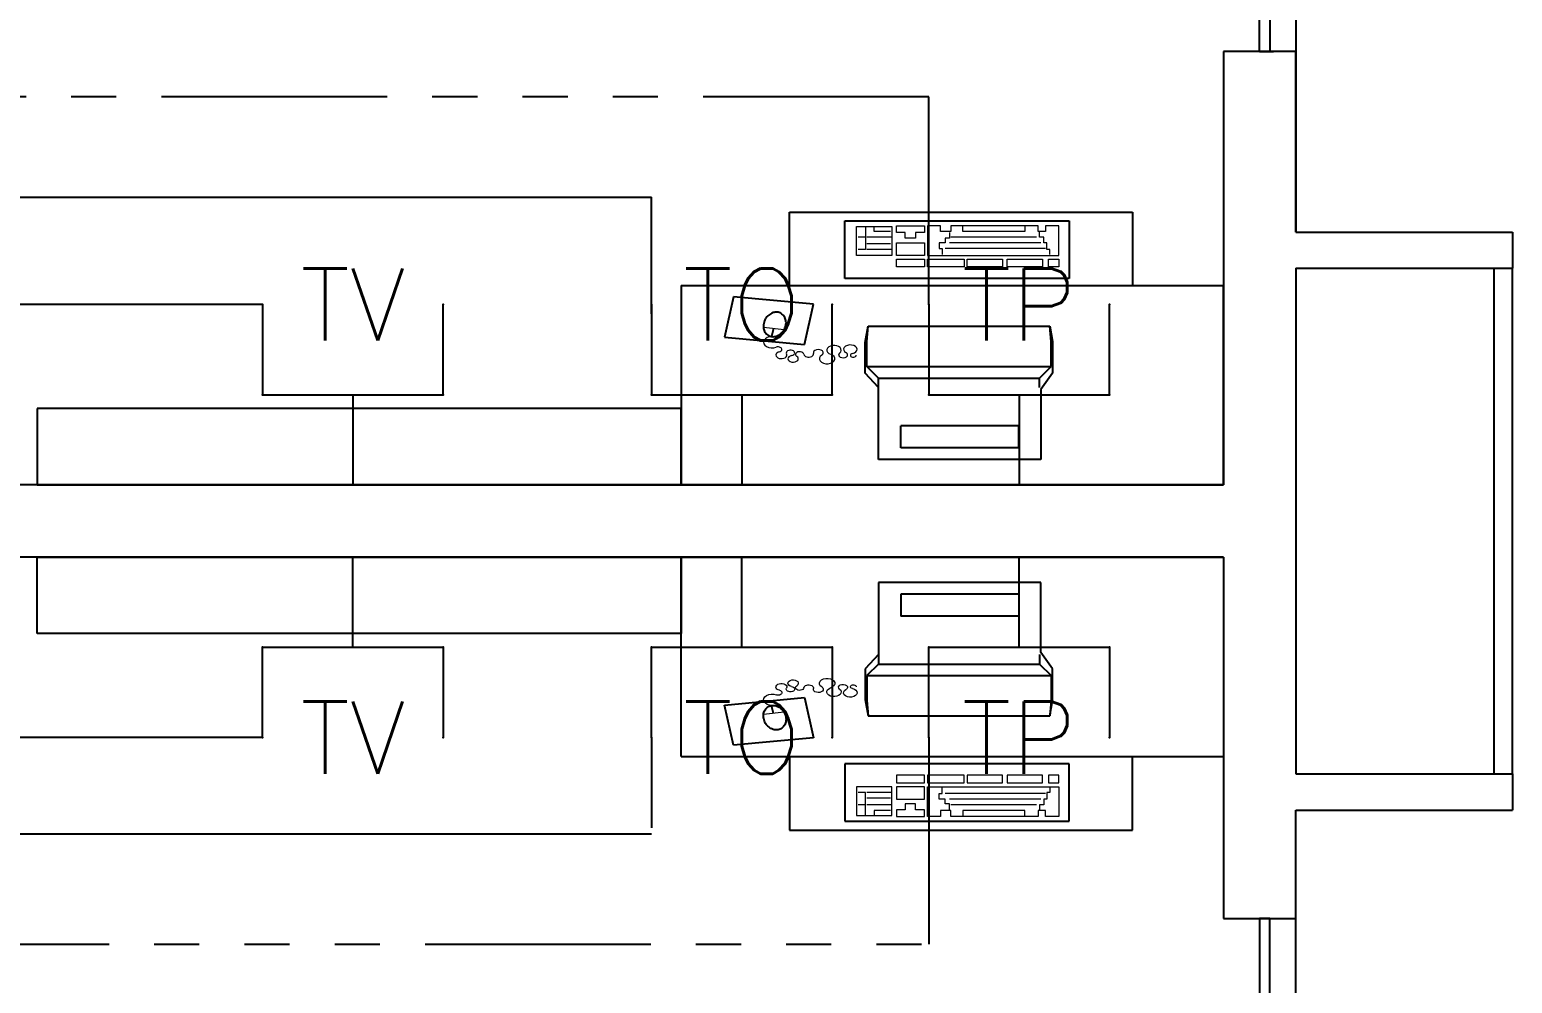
# Model space of a CAD drawing. Extents: x -41969 to 449372, y 65390 to 759577.
# Drawn here: x 344699 to 348805, y 733253 to 735892 of the extents above; entities that cross this region are included whole.
import ezdxf
from ezdxf.enums import TextEntityAlignment as Align

# ---------------------------------------------------------------- set-up
doc = ezdxf.new("R2010")
doc.units = 0
doc.header["$LTSCALE"] = 1000
doc.header["$MEASUREMENT"] = 0
doc.linetypes.add('DASH', pattern=[0.35, 0.25, -0.1])
doc.linetypes.add('PHANTOM3', pattern=[1.5, 0.625, -0.125, 0.125, -0.125, 0.125, -0.125, 0.125, -0.125])
for name, color, linetype in [('EQUIP-通讯', 241, 'Continuous'), ('IN-door', 2, 'Continuous'), ('WALL', 7, 'Continuous'), ('WINDOW', 2, 'Continuous'), ('WIRE-照明', 120, 'Continuous'), ('装修家具', 8, 'Continuous')]:
    doc.layers.add(name, color=color, linetype=linetype)
doc.styles.add('_TEL_DIM', font='SIMPLEX', dxfattribs={"width": 0.8, "height": 3.5, "bigfont": 'HZTXT'})
doc.styles.add('DIM_FONT', font='SIMPLEX', dxfattribs={"width": 0.7, "bigfont": 'GBCBIG'})
doc.styles.get("Standard").update_dxf_attribs({"font": 'gbenor.shx', "bigfont": 'gbcbig.shx'})
doc.linetypes.add('TV', pattern='A,2.8,-0.1,["TV",_TEL_DIM,S=0.07,R=0,X=0,Y=-0.1],-0.52', length=3.42)

# ---------------------------------------------------------------- blocks, each defined once
blk = doc.blocks.new('A$C65FF3140')
at = {"color": 8}
for p, q in [((9897.9, 14951.7), (9897.9, 15155.4)), ((9897.9, 15155.4), (10848.2, 15155.4)), ((10848.2, 15155.4), (10848.2, 14951.7)), ((10051.4, 15130.9), (10672.3, 15130.9)), ((10051.4, 14971.8), (10051.4, 15130.9)), ((10672.3, 15130.9), (10672.3, 14971.8)), ((9598, 14951.7), (11100, 14951.7)), ((9598, 14951.7), (9598, 14569.7)), ((10672.3, 14971.8), (10051.4, 14971.8)), ((11100, 14400), (11100, 14951.7)), ((9743.2, 14920.7, -88.9), (9718.8, 14809.4, -88.9)), ((9964.7, 14900.2, -88.9), (9743.2, 14920.7, -88.9)), ((9940.3, 14788.9, -88.9), (9964.7, 14900.2, -88.9)), ((9853.6, 14832.6, -88.9), (9848.7, 14810.6, -88.9)), ((10108.2, 14794.1), (10116.3, 14839.1)), ((10112.3, 14796.7), (10116.3, 14839.1)), ((10116.3, 14839.1), (10618.8, 14839.1)), ((10618.8, 14839.1), (10627, 14796.7)), ((10622.9, 14796.7), (10618.8, 14839.1)), ((9718.8, 14809.4, -88.9), (9940.3, 14788.9, -88.9)), ((10108.2, 14709.2), (10108.2, 14794.1)), ((10112.3, 14727.8), (10112.3, 14796.7)), ((10622.9, 14727.8), (10622.9, 14796.7)), ((10627, 14796.7), (10627, 14709.2)), ((10144.9, 14669.4), (10108.2, 14709.2)), ((10112.3, 14727.8), (10622.9, 14727.8)), ((10144.9, 14695.9), (10112.3, 14727.8)), ((10590.2, 14695.9), (10622.9, 14727.8)), ((10627, 14709.2), (10594.3, 14664.1)), ((10144.9, 14695.9), (10590.2, 14695.9)), ((10144.9, 14669.4), (10144.9, 14695.9)), ((10144.9, 14470.5), (10144.9, 14669.4)), ((10590.2, 14669.4), (10590.2, 14695.9)), ((10594.3, 14664.1), (10594.3, 14470.5)), ((9598, 14611.6), (7814.9, 14611.6)), ((7814.9, 14611.6), (7814.9, 14400)), ((9598, 14400), (9598, 14611.6)), ((9598, 14569.7), (9598, 14400)), ((10533, 14563.3), (10206.2, 14563.3)), ((10206.2, 14502.3), (10206.2, 14563.3)), ((10533, 14502.3), (10533, 14563.3)), ((10533, 14502.3), (10206.2, 14502.3)), ((10594.3, 14470.5), (10144.9, 14470.5)), ((7814.9, 14400), (9598, 14400)), ((9598, 14400), (11100, 14400)), ((7814.9, 13988.4), (7814.9, 14200)), ((7814.9, 14200), (9598, 14200)), ((9598, 14200), (11100, 14200)), ((9598, 14030.2), (9598, 14200)), ((9598, 14200), (9598, 13988.4)), ((11100, 14200), (11100, 13648.3)), ((10594.3, 14129.5), (10144.9, 14129.5)), ((10144.9, 14129.5), (10144.9, 13930.6)), ((10594.3, 13935.9), (10594.3, 14129.5)), ((10533, 14097.7), (10206.2, 14097.7)), ((10206.2, 14097.7), (10206.2, 14036.7)), ((10533, 14097.7), (10533, 14036.7)), ((9598, 13648.3), (9598, 14030.2)), ((10533, 14036.7), (10206.2, 14036.7)), ((9598, 13988.4), (7814.9, 13988.4)), ((10144.9, 13930.6), (10108.2, 13890.8)), ((10144.9, 13930.6), (10144.9, 13904.1)), ((10590.2, 13930.6), (10590.2, 13904.1)), ((10627, 13890.8), (10594.3, 13935.9)), ((10108.2, 13890.8), (10108.2, 13805.9)), ((10144.9, 13904.1), (10112.3, 13872.2)), ((10144.9, 13904.1), (10590.2, 13904.1)), ((10590.2, 13904.1), (10622.9, 13872.2)), ((10627, 13803.3), (10627, 13890.8)), ((10112.3, 13872.2), (10622.9, 13872.2)), ((10112.3, 13872.2), (10112.3, 13803.3)), ((10622.9, 13872.2), (10622.9, 13803.3)), ((9718.8, 13790.5, -88.9), (9940.3, 13811.1, -88.9)), ((9940.3, 13811.1, -88.9), (9964.7, 13699.8, -88.9)), ((10108.2, 13805.9), (10116.3, 13760.8)), ((10112.3, 13803.3), (10116.3, 13760.8)), ((10618.8, 13760.8), (10627, 13803.3)), ((10622.9, 13803.3), (10618.8, 13760.8)), ((9743.2, 13679.2, -88.9), (9718.8, 13790.5, -88.9)), ((9853.6, 13767.4, -88.9), (9848.7, 13789.4, -88.9)), ((10116.3, 13760.8), (10618.8, 13760.8)), ((9964.7, 13699.8, -88.9), (9743.2, 13679.2, -88.9)), ((9598, 13648.3), (11100, 13648.3)), ((9897.9, 13648.3), (9897.9, 13444.6)), ((10848.2, 13444.6), (10848.2, 13648.3)), ((10672.3, 13628.2), (10051.4, 13628.2)), ((10051.4, 13628.2), (10051.4, 13469.1)), ((10672.3, 13469.1), (10672.3, 13628.2)), ((10051.4, 13469.1), (10672.3, 13469.1)), ((9897.9, 13444.6), (10848.2, 13444.6))]:
    blk.add_line(p, q, dxfattribs=at)
at = {"color": 8, "lineweight": 13}
for p, q in [((10084, 15115), (10182.1, 15115)), ((10084, 15035.4), (10084, 15115)), ((10108.6, 15115), (10108.6, 15085.8)), ((10133.1, 15101.7), (10133.1, 15115)), ((10182.1, 15115), (10182.1, 15035.4)), ((10194.3, 15099.1), (10194.3, 15117.6)), ((10194.3, 15117.6), (10272, 15117.6)), ((10272, 15117.6), (10272, 15099.1)), ((10316.9, 15117.6), (10280.1, 15117.6)), ((10280.1, 15117.6), (10280.1, 15035.4)), ((10316.9, 15101.7), (10316.9, 15117.6)), ((10586.5, 15117.6), (10345.5, 15117.6)), ((10345.5, 15117.6), (10345.5, 15101.7)), ((10378.2, 15101.7), (10378.2, 15117.6)), ((10549.7, 15117.6), (10549.7, 15101.7)), ((10586.5, 15101.7), (10586.5, 15117.6)), ((10606.9, 15117.6), (10606.9, 15101.7)), ((10643.7, 15117.6), (10606.9, 15117.6)), ((10643.7, 15035.4), (10643.7, 15117.6)), ((10108.6, 15085.8), (10088.1, 15085.8)), ((10108.6, 15085.8), (10108.6, 15051.3)), ((10182.1, 15085.8), (10112.6, 15085.8)), ((10178, 15101.7), (10133.1, 15101.7)), ((10218.8, 15099.1), (10194.3, 15099.1)), ((10194.3, 15035.4), (10194.3, 15069.9)), ((10194.3, 15069.9), (10272, 15069.9)), ((10218.8, 15083.2), (10218.8, 15099.1)), ((10247.4, 15083.2), (10218.8, 15083.2)), ((10247.4, 15099.1), (10247.4, 15083.2)), ((10272, 15099.1), (10247.4, 15099.1)), ((10272, 15069.9), (10272, 15035.4)), ((10329.1, 15069.9), (10312.8, 15069.9)), ((10312.8, 15069.9), (10312.8, 15054)), ((10345.5, 15101.7), (10316.9, 15101.7)), ((10329.1, 15083.2), (10329.1, 15069.9)), ((10341.4, 15083.2), (10329.1, 15083.2)), ((10341.4, 15099.1), (10341.4, 15083.2)), ((10594.7, 15069.9), (10341.4, 15069.9)), ((10582.4, 15085.8), (10345.5, 15085.8)), ((10549.7, 15101.7), (10378.2, 15101.7)), ((10606.9, 15101.7), (10586.5, 15101.7)), ((10590.6, 15085.8), (10590.6, 15101.7)), ((10602.8, 15085.8), (10590.6, 15085.8)), ((10602.8, 15069.9), (10602.8, 15085.8)), ((10611, 15069.9), (10602.8, 15069.9)), ((10611, 15051.3), (10611, 15069.9)), ((10182.1, 15035.4), (10084, 15035.4)), ((10108.6, 15051.3), (10088.1, 15051.3)), ((10178, 15067.2), (10112.6, 15067.2)), ((10182.1, 15051.3), (10112.6, 15051.3)), ((10272, 15035.4), (10194.3, 15035.4)), ((10280.1, 15035.4), (10643.7, 15035.4)), ((10312.8, 15054), (10321, 15054)), ((10321, 15054), (10321, 15038.1)), ((10606.9, 15054), (10329.1, 15054)), ((10619.2, 15051.3), (10611, 15051.3)), ((10619.2, 15038.1), (10619.2, 15051.3)), ((10194.3, 15003.6), (10194.3, 15024.8)), ((10194.3, 15024.8), (10272, 15024.8)), ((10272, 15003.6), (10194.3, 15003.6)), ((10272, 15024.8), (10272, 15003.6)), ((10280.1, 15024.8), (10382.2, 15024.8)), ((10280.1, 15003.6), (10280.1, 15024.8)), ((10382.2, 15003.6), (10280.1, 15003.6)), ((10382.2, 15024.8), (10382.2, 15003.6)), ((10390.4, 15024.8), (10488.5, 15024.8)), ((10390.4, 15003.6), (10390.4, 15024.8)), ((10488.5, 15003.6), (10390.4, 15003.6)), ((10488.5, 15024.8), (10488.5, 15003.6)), ((10500.7, 15024.8), (10598.7, 15024.8)), ((10500.7, 15003.6), (10500.7, 15024.8)), ((10598.7, 15003.6), (10500.7, 15003.6)), ((10598.7, 15024.8), (10598.7, 15003.6)), ((10615.1, 15003.6), (10615.1, 15024.8)), ((10615.1, 15024.8), (10643.7, 15024.8)), ((10643.7, 15003.6), (10615.1, 15003.6)), ((10643.7, 15024.8), (10643.7, 15003.6)), ((9883.3, 14829.5, -88.9), (9826.3, 14835.4, -88.9)), ((9883.3, 13770.5, -88.9), (9826.3, 13764.6, -88.9)), ((10194.3, 13596.4), (10194.3, 13575.2)), ((10272, 13596.4), (10194.3, 13596.4)), ((10272, 13575.2), (10272, 13596.4)), ((10382.2, 13596.4), (10280.1, 13596.4)), ((10280.1, 13596.4), (10280.1, 13575.2)), ((10382.2, 13575.2), (10382.2, 13596.4)), ((10488.5, 13596.4), (10390.4, 13596.4)), ((10390.4, 13596.4), (10390.4, 13575.2)), ((10488.5, 13575.2), (10488.5, 13596.4)), ((10598.7, 13596.4), (10500.7, 13596.4)), ((10500.7, 13596.4), (10500.7, 13575.2)), ((10598.7, 13575.2), (10598.7, 13596.4)), ((10615.1, 13596.4), (10615.1, 13575.2)), ((10643.7, 13596.4), (10615.1, 13596.4)), ((10643.7, 13575.2), (10643.7, 13596.4)), ((10182.1, 13564.6), (10084, 13564.6)), ((10084, 13564.6), (10084, 13485)), ((10182.1, 13485), (10182.1, 13564.6)), ((10194.3, 13575.2), (10272, 13575.2)), ((10194.3, 13564.6), (10194.3, 13530.1)), ((10272, 13564.6), (10194.3, 13564.6)), ((10272, 13530.1), (10272, 13564.6)), ((10280.1, 13575.2), (10382.2, 13575.2)), ((10280.1, 13564.6), (10643.7, 13564.6)), ((10280.1, 13482.3), (10280.1, 13564.6)), ((10321, 13546), (10321, 13561.9)), ((10390.4, 13575.2), (10488.5, 13575.2)), ((10500.7, 13575.2), (10598.7, 13575.2)), ((10615.1, 13575.2), (10643.7, 13575.2)), ((10619.2, 13561.9), (10619.2, 13548.7)), ((10643.7, 13564.6), (10643.7, 13482.3)), ((10108.6, 13548.7), (10088.1, 13548.7)), ((10108.6, 13514.2), (10088.1, 13514.2)), ((10108.6, 13514.2), (10108.6, 13548.7)), ((10108.6, 13485), (10108.6, 13514.2)), ((10182.1, 13548.7), (10112.6, 13548.7)), ((10178, 13532.7), (10112.6, 13532.7)), ((10182.1, 13514.2), (10112.6, 13514.2)), ((10194.3, 13530.1), (10272, 13530.1)), ((10218.8, 13516.8), (10218.8, 13500.9)), ((10247.4, 13516.8), (10218.8, 13516.8)), ((10247.4, 13500.9), (10247.4, 13516.8)), ((10312.8, 13546), (10321, 13546)), ((10312.8, 13530.1), (10312.8, 13546)), ((10329.1, 13530.1), (10312.8, 13530.1)), ((10606.9, 13546), (10329.1, 13546)), ((10329.1, 13516.8), (10329.1, 13530.1)), ((10341.4, 13516.8), (10329.1, 13516.8)), ((10594.7, 13530.1), (10341.4, 13530.1)), ((10341.4, 13500.9), (10341.4, 13516.8)), ((10582.4, 13514.2), (10345.5, 13514.2)), ((10590.6, 13514.2), (10590.6, 13498.3)), ((10602.8, 13514.2), (10590.6, 13514.2)), ((10602.8, 13530.1), (10602.8, 13514.2)), ((10611, 13530.1), (10602.8, 13530.1)), ((10611, 13548.7), (10611, 13530.1)), ((10619.2, 13548.7), (10611, 13548.7)), ((10084, 13485), (10182.1, 13485)), ((10133.1, 13498.3), (10133.1, 13485)), ((10178, 13498.3), (10133.1, 13498.3)), ((10194.3, 13500.9), (10194.3, 13482.3)), ((10218.8, 13500.9), (10194.3, 13500.9)), ((10194.3, 13482.3), (10272, 13482.3)), ((10272, 13500.9), (10247.4, 13500.9)), ((10272, 13482.3), (10272, 13500.9)), ((10316.9, 13482.3), (10280.1, 13482.3)), ((10345.5, 13498.3), (10316.9, 13498.3)), ((10316.9, 13498.3), (10316.9, 13482.3)), ((10345.5, 13482.3), (10345.5, 13498.3)), ((10586.5, 13482.3), (10345.5, 13482.3)), ((10549.7, 13498.3), (10378.2, 13498.3)), ((10378.2, 13498.3), (10378.2, 13482.3)), ((10549.7, 13482.3), (10549.7, 13498.3)), ((10586.5, 13498.3), (10586.5, 13482.3)), ((10606.9, 13498.3), (10586.5, 13498.3)), ((10606.9, 13482.3), (10606.9, 13498.3)), ((10643.7, 13482.3), (10606.9, 13482.3))]:
    blk.add_line(p, q, dxfattribs=at)
at = {"color": 8}
for centre, major_axis, start_param, end_param in [((9887.9, 14846.2, -88.9), (-59.8, 0), -0.662201, -0.370934), ((9871.2, 14854.7, -88.9), (-38.5, 0), -1.087512, -0.662201), ((9861.9, 14866.2, -88.9), (-18.6, 0), 4.578837, 5.195673), ((9861.9, 14866.2, -88.9), (-18.6, 0), 3.962002, 4.578837), ((9848.4, 14856.7, -88.9), (-38.5, 0), 3.536691, 3.962002), ((9828.7, 14851.4, -88.9), (-59.8, 0), 3.245423, 3.536691), ((9915.9, 14839.2, -88.9), (-89.8, 0), -0.133552, 0.103831), ((9886.1, 14837.1, -88.9), (-59.8, 0), 0.103831, 0.395098), ((9915.9, 14839.2, -88.9), (-89.8, 0), -0.370934, -0.133552), ((9866.4, 14831.8, -88.9), (-38.5, 0), 0.395098, 0.820409), ((9826.8, 14842.3, -88.9), (-59.8, 0), 2.479391, 2.770659), ((9798.9, 14849.4, -88.9), (-89.8, 0), 2.770659, 3.008041), ((9798.9, 14849.4, -88.9), (-89.8, 0), 3.008041, 3.245423), ((9852.9, 14822.4, -88.9), (-18.6, 0), 0.820409, 1.437245), ((9852.9, 14822.4, -88.9), (-18.6, 0), 1.437245, 2.05408), ((9843.6, 14833.8, -88.9), (-38.5, 0), 2.05408, 2.479391)]:
    blk.add_ellipse(centre, major_axis=major_axis, ratio=0.649296, start_param=start_param, end_param=end_param, dxfattribs=at)
at = {"color": 8, "lineweight": 13}
for centre, major_axis, start_param, end_param in [((9850.4, 14794.8, -88.9), (-24, 0), 4.712389, 8.350346), ((9866.9, 14775, -88.9), (-10.7, 0), 1.927978, 5.208754), ((10021.5, 14773.1, -88.9), (-19.9, 0), 2.473279, 7.373525), ((10066.8, 14775.4, -88.9), (-18.6, 0), 1.879371, 7.150762), ((9876, 14759.3, -88.9), (-15.2, 0), -1.213615, 3.502236), ((9901, 14765.4, -88.9), (-11.7, 0), 1.85397, 6.643828), ((9908.3, 14749.1, -88.9), (-14.5, 0), -1.287623, 3.939434), ((9926.5, 14761.2, -88.9), (-11.5, 0), 3.196719, 7.081027), ((9951.4, 14762.1, -88.9), (-13.4, 0), 0.055126, 3.351464), ((9978, 14765.8, -88.9), (-13.8, 0), 2.334942, 6.493057), ((10002.4, 14749.2, -88.9), (-21.5, 0), -0.806651, 4.231932), ((10046.8, 14760.1, -88.9), (-12.4, 0), -0.668314, 4.00917), ((10075, 14758.9, -88.9), (-8.17, 0), -1.262221, 3.228162)]:
    blk.add_ellipse(centre, major_axis=major_axis, ratio=0.649296, start_param=start_param, end_param=end_param, dxfattribs=at)
at = {"color": 8, "lineweight": 13, "extrusion": (0, 0, -1)}
for centre, major_axis, start_param, end_param in [((9876, 13840.7, -88.9), (15.2, 0), 1.927978, 6.643828), ((9901, 13834.6, -88.9), (11.7, 0), -1.287623, 3.502236), ((9908.3, 13850.9, -88.9), (14.5, 0), 1.85397, 7.081027), ((9926.5, 13838.8, -88.9), (11.5, 0), 0.055126, 3.939434), ((9951.4, 13837.9, -88.9), (13.4, 0), 3.196719, 6.493057), ((9978, 13834.2, -88.9), (13.8, 0), -0.806651, 3.351464), ((10002.4, 13850.7, -88.9), (21.5, 0), 2.334942, 7.373525), ((10021.5, 13826.9, -88.9), (19.9, 0), -0.668314, 4.231932), ((10046.8, 13839.9, -88.9), (12.4, 0), 2.473279, 7.150762), ((10075, 13841.1, -88.9), (8.17, 0), 1.879371, 6.369755), ((9850.4, 13805.1, -88.9), (24, 0), 1.570796, 5.208754), ((9866.9, 13825, -88.9), (10.7, 0), -1.213615, 2.067161), ((10066.8, 13824.6, -88.9), (18.6, 0), -1.262221, 4.00917)]:
    blk.add_ellipse(centre, major_axis=major_axis, ratio=0.649296, start_param=start_param, end_param=end_param, dxfattribs=at)
at = {"color": 8, "extrusion": (0, 0, -1)}
for centre, major_axis, start_param, end_param in [((9915.9, 13760.8, -88.9), (89.8, 0), 3.008041, 3.245423), ((9886.1, 13762.8, -88.9), (59.8, 0), 3.245423, 3.536691), ((9866.4, 13768.2, -88.9), (38.5, 0), 3.536691, 3.962002), ((9852.9, 13777.6, -88.9), (18.6, 0), 3.962002, 4.578837), ((9852.9, 13777.6, -88.9), (18.6, 0), 4.578837, 5.195673), ((9843.6, 13766.2, -88.9), (38.5, 0), -1.087512, -0.662201), ((9826.8, 13757.7, -88.9), (59.8, 0), -0.662201, -0.370934), ((9798.9, 13750.6, -88.9), (89.8, 0), -0.370934, -0.133552), ((9798.9, 13750.6, -88.9), (89.8, 0), -0.133552, 0.103831), ((9915.9, 13760.8, -88.9), (89.8, 0), 2.770659, 3.008041), ((9887.9, 13753.8, -88.9), (59.8, 0), 2.479391, 2.770659), ((9871.2, 13745.3, -88.9), (38.5, 0), 2.05408, 2.479391), ((9861.9, 13733.8, -88.9), (18.6, 0), 1.437245, 2.05408), ((9861.9, 13733.8, -88.9), (18.6, 0), 0.820409, 1.437245), ((9848.4, 13743.3, -88.9), (38.5, 0), 0.395098, 0.820409), ((9828.7, 13748.6, -88.9), (59.8, 0), 0.103831, 0.395098)]:
    blk.add_ellipse(centre, major_axis=major_axis, ratio=0.649296, start_param=start_param, end_param=end_param, dxfattribs=at)
at = {"color": 8, "ltscale": 1e-06, "style": 'DIM_FONT', "text_generation_flag": 4, "width": 0.8, "flags": 9}
for tag, p, rotation in [('YSIZE', (7913.6, 18100), 270), ('XSIZE', (7913.6, 18100), 270), ('YSIZE', (5350, 12479.8), 270.0001), ('XSIZE', (5350, 12479.8), 270.0001), ('YSIZE', (7913.6, 10300), 270), ('XSIZE', (7913.6, 10300), 270), ('YSIZE', (5350, 4679.8), 270.0001), ('XSIZE', (5350, 4679.8), 270.0001), ('YSIZE', (-4020.2, -3750), 180.0001), ('XSIZE', (-4020.2, -3750), 180.0001), ('YSIZE', (3779.8, -3750), 180.0001), ('XSIZE', (3779.8, -3750), 180.0001), ('YSIZE', (12500, -4413.7), 270.0001), ('XSIZE', (12500, -4413.7), 270.0001), ('XSIZE', (12451, -6050.4), 180), ('YSIZE', (12451, -6050.4), 180), ('YSIZE', (10569.5, -6235.4), 180), ('XSIZE', (10569.5, -6235.4), 180), ('XSIZE', (-6200, -6313.6), 180), ('YSIZE', (-6200, -6313.6), 180), ('XSIZE', (1600, -6313.6), 180), ('YSIZE', (1600, -6313.6), 180)]:
    blk.add_attdef(tag, p, '', height=0.5, rotation=rotation, dxfattribs=at)
at = {"color": 8, "style": 'DIM_FONT', "oblique": 0, "width": 0.8, "flags": 9}
for tag, p, rotation in [('YSIZE', (5516.7, 17078.2), 360), ('XSIZE', (5516.7, 17078.2), 360), ('YSIZE', (5516.7, 9278.2), 360), ('XSIZE', (5516.7, 9278.2), 360), ('YSIZE', (-7221.8, -3916.7), 270), ('XSIZE', (-7221.8, -3916.7), 270), ('YSIZE', (578.2, -3916.7), 270), ('XSIZE', (578.2, -3916.7), 270)]:
    blk.add_attdef(tag, p, '', height=0.413, rotation=rotation, dxfattribs=at)
at = {"color": 8, "ltscale": 1e-06, "style": 'DIM_FONT', "width": 0.8, "flags": 9}
for tag, p, rotation in [('YSIZE', (5350, 16101), 89.9999), ('XSIZE', (5350, 16101), 89.9999), ('XSIZE', (7913.6, 10500), 90), ('YSIZE', (7913.6, 10500), 90), ('YSIZE', (7913.6, 2700.1), 90), ('XSIZE', (7913.6, 2700.1), 90), ('YSIZE', (-16900, -4413.7), 269.9999), ('XSIZE', (-16900, -4413.7), 269.9999)]:
    blk.add_attdef(tag, p, '', height=0.5, rotation=rotation, dxfattribs=at)
at = {"color": 8, "style": 'DIM_FONT', "text_generation_flag": 4, "width": 0.8, "flags": 9}
for tag, p, rotation in [('YSIZE', (5516.7, 11521.8), 0), ('XSIZE', (5516.7, 11521.8), 0), ('YSIZE', (5516.7, 3721.8), 0), ('XSIZE', (5516.7, 3721.8), 0), ('YSIZE', (9342.9, -1535.9), 180), ('XSIZE', (9342.9, -1535.9), 180), ('YSIZE', (-4978.2, -3916.7), 270), ('XSIZE', (-4978.2, -3916.7), 270), ('YSIZE', (2821.8, -3916.7), 270), ('XSIZE', (2821.8, -3916.7), 270)]:
    blk.add_attdef(tag, p, '', height=0.413, rotation=rotation, dxfattribs=at)
at = {"color": 8, "ltscale": 1e-06, "style": 'DIM_FONT', "oblique": 0, "width": 0.8, "flags": 9}
for tag, p, rotation in [('YSIZE', (5350, 8320.2), 89.9999), ('XSIZE', (5350, 8320.2), 89.9999), ('YSIZE', (-8179.8, -3750), 359.9999), ('XSIZE', (-8179.8, -3750), 359.9999), ('YSIZE', (-379.8, -3750), 359.9999), ('XSIZE', (-379.8, -3750), 359.9999)]:
    blk.add_attdef(tag, p, '', height=0.5, rotation=rotation, dxfattribs=at)
at = {"color": 8, "text_generation_flag": 4, "flags": 9}
for tag, p, height, width in [('YSIZE', (-14000.3, -1399.1), 0.666, 0.834261), ('XSIZE', (-14000.3, -1399.1), 0.666, 0.834261), ('YSIZE', (-10846.1, -3267.1), 0.5, 0.8), ('XSIZE', (-10846.1, -3267.1), 0.5, 0.8)]:
    blk.add_attdef(tag, p, '', height=height, rotation=180, dxfattribs=dict(at, width=width))
at = {"color": 8, "flags": 9}
for tag, p, height, width in [('YSIZE', (9600.3, -1399.1), 0.666, 0.834261), ('XSIZE', (9600.3, -1399.1), 0.666, 0.834261), ('YSIZE', (6446.1, -3267.1), 0.5, 0.8), ('XSIZE', (6446.1, -3267.1), 0.5, 0.8)]:
    blk.add_attdef(tag, p, '', height=height, dxfattribs=dict(at, width=width))
at = {"color": 8, "style": 'DIM_FONT', "width": 0.8, "flags": 9}
for tag in ['YSIZE', 'XSIZE']:
    blk.add_attdef(tag, (-13742.9, -1535.9), '', height=0.413, dxfattribs=at)
at = {"color": 8, "flags": 9}
for tag, p in [('YSIZE', (5880.4, -5584.1)), ('XSIZE', (5880.4, -5584.1)), ('YSIZE', (5880.4, -5584.1)), ('XSIZE', (5880.4, -5584.1)), ('YSIZE', (9400, -8940.7)), ('XSIZE', (9400, -8940.7))]:
    blk.add_attdef(tag, p, '', height=0.5, dxfattribs=at)
at = {"color": 8, "ltscale": 1e-06, "style": 'DIM_FONT', "width": 0.8, "flags": 9}
for tag, p in [('YSIZE', (-16900, -6050.4)), ('XSIZE', (-16900, -6050.4)), ('YSIZE', (-14969.5, -6235.4)), ('XSIZE', (-14969.5, -6235.4)), ('YSIZE', (-6000, -6313.6)), ('XSIZE', (-6000, -6313.6)), ('YSIZE', (1800, -6313.6)), ('XSIZE', (1800, -6313.6))]:
    blk.add_attdef(tag, p, '', height=0.5, dxfattribs=at)
at = {"color": 8, "text_generation_flag": 4, "flags": 9}
for tag, p in [('YSIZE', (-10280.4, -6139.1)), ('XSIZE', (-10280.4, -6139.1)), ('YSIZE', (-13800, -9000.4)), ('XSIZE', (-13800, -9000.4))]:
    blk.add_attdef(tag, p, '', height=0.5, rotation=180, dxfattribs=at)
blk = doc.blocks.new('$DorLib2D$00000138')
at = {"color": 0, "linetype": 'Continuous'}
for p, q in [((-0.2875, 0), (-0.2875, 0.1538)), ((-0.2875, 0.1538), (0, 0.1538)), ((0, 0.1538), (0, 0)), ((0.2875, 0.1538), (0, 0.1538)), ((0.2875, 0), (0.2875, 0.1538)), ((-0.5, -0.1399), (-0.5, 0)), ((-0.5, 0), (-0.2188, 0)), ((0, 0), (-0.2875, 0)), ((-0.2188, 0), (-0.2188, -0.1399)), ((0, 0), (0.2875, 0)), ((0.2188, 0), (0.2188, -0.1399)), ((0.5, 0), (0.2188, 0)), ((0.5, 0), (0.5, -0.1946)), ((0.5, -0.1399), (0.5, 0)), ((-0.2188, -0.1399), (-0.5, -0.1399)), ((0.2188, -0.1399), (0.5, -0.1399)), ((-0.1857, -0.186), (-0.037, -0.186)), ((-0.037, -0.186), (-0.1019, -0.2583)), ((-0.1019, -0.2583), (-0.1019, -0.186)), ((0.1857, -0.186), (0.037, -0.186)), ((0.037, -0.186), (0.1019, -0.2583)), ((0.1019, -0.2583), (0.1019, -0.186))]:
    blk.add_line(p, q, dxfattribs=at)
blk = doc.blocks.new('$equip$00001802')
for p, q in [((-0.5, 0.499), (-0.5, 0.999)), ((0.5, 0.999), (0.5, 0.499)), ((0.5, 0.499), (-0.5, 0.499)), ((0, 0.4995), (0, 0))]:
    blk.add_line(p, q)
for p in [(-0.5, 0.999), (0.5, 0.999), (-0.5, 0.499), (0.5, 0.499), (0, 0)]:
    blk.add_point(p)
at = {"color": 7, "style": '_TEL_DIM'}
blk.add_attdef('$TEXT$', text='', height=0.4, dxfattribs=at).set_placement((0, 0.999), align=Align.MIDDLE_CENTER)
at = {"color": 7, "style": '_TEL_DIM', "flags": 1}
blk.add_attdef('A', text='', height=0.00002, dxfattribs=at).set_placement((0, 0), align=Align.MIDDLE_CENTER)

msp = doc.modelspace()

# ---------------------------------------------------------------- linework, layer by layer
at = {"layer": 'IN-door'}
for p, q in [((348205.2, 737932.2), (348205.2, 735332.2)), ((348205.2, 731332.2), (348205.2, 733632.2))]:
    msp.add_line(p, q, dxfattribs=at)
at = {"layer": 'WALL'}
for p, q in [((348205.2, 735832.2), (348005.2, 735832.2)), ((348005.2, 735832.2), (348005.2, 735282.2)), ((348205.2, 735332.2), (348205.2, 735832.2)), ((348205.2, 735332.2), (348805.2, 735332.2)), ((348805.2, 735332.2), (348805.2, 735232.2)), ((348805.2, 735332.2), (348805.2, 735332.2)), ((348805.2, 735332.2), (348805.2, 735232.2)), ((348805.2, 735332.2), (348805.2, 735232.2)), ((348005.2, 735282.2), (348005.2, 734632.2)), ((348205.2, 735232.2), (348805.2, 735232.2)), ((348205.2, 735232.2), (348205.2, 734532.2)), ((348005.2, 734632.2), (340705.2, 734632.2)), ((348205.2, 734532.2), (348205.2, 733832.2)), ((348005.2, 734432.2), (340705.2, 734432.2)), ((348005.2, 734432.2), (348005.2, 733782.2)), ((348205.2, 733832.2), (348805.2, 733832.2)), ((348805.2, 733832.2), (348805.2, 733732.2)), ((348805.2, 733832.2), (348805.2, 733832.2)), ((348805.2, 733832.2), (348805.2, 733732.2)), ((348805.2, 733832.2), (348805.2, 733732.2)), ((348005.2, 733782.2), (348005.2, 733432.2)), ((348205.2, 733732.2), (348805.2, 733732.2)), ((348205.2, 733432.2), (348205.2, 733732.2)), ((348005.2, 733432.2), (348205.2, 733432.2))]:
    msp.add_line(p, q, dxfattribs=at)
at = {"layer": 'WINDOW'}
for points in [[(348755.2, 733832.2), (348755.2, 735232.2)], [(348805.2, 733832.2), (348805.2, 735232.2)]]:
    msp.add_lwpolyline(points, dxfattribs=at)
at = {"layer": 'WIRE-照明', "linetype": 'PHANTOM3'}
for p, q in [((347189.4, 735706.7), (341278.7, 735706.7)), ((347189.4, 735131.7), (347189.4, 735706.7)), ((347189.4, 733932.7), (347189.4, 733361.2)), ((341294.3, 733361.2), (347189.4, 733361.2))]:
    msp.add_line(p, q, dxfattribs=at)
at = {"layer": 'WIRE-照明'}
for p, q in [((342083.7, 735428.9), (346421.6, 735428.9)), ((346421.6, 735105.9), (346421.6, 735428.9)), ((341935.8, 733666.5), (346421.6, 733666.5))]:
    msp.add_line(p, q, dxfattribs=at)
at = {"layer": 'WIRE-照明', "linetype": 'TV', "ltscale": 0.5}
for p, q in [((345344.6, 735131.7), (342167.3, 735131.7)), ((345344.6, 733932.7), (342167.3, 733932.7))]:
    msp.add_line(p, q, dxfattribs=at)
at = {"layer": 'WIRE-照明', "linetype": 'DASH'}
msp.add_line((346421.6, 733932.7), (346421.6, 733666.5), dxfattribs=at)

# ---------------------------------------------------------------- block references
at = {"layer": 'EQUIP-通讯'}
ref = msp.add_blockref('$equip$00001802', (345594.6, 734632.2), dxfattribs=dict(at, xscale=-500.0000000000016, yscale=500, zscale=500, rotation=359.9999954339119))
ref.add_attrib('$TEXT$', 'TV', dxfattribs={"layer": '0', "color": 7, "height": 200, "style": '_TEL_DIM'}).set_placement((345594.6, 735131.7), align=Align.MIDDLE_CENTER)
ref = msp.add_blockref('$equip$00001802', (346671.6, 734632.2), dxfattribs=dict(at, xscale=-500.0000000000016, yscale=500, zscale=500, rotation=359.9999954339119))
ref.add_attrib('$TEXT$', 'TO', dxfattribs={"layer": '0', "color": 7, "height": 200, "style": '_TEL_DIM'}).set_placement((346671.6, 735131.7), align=Align.MIDDLE_CENTER)
ref = msp.add_blockref('$equip$00001802', (347439.4, 734632.2), dxfattribs=dict(at, xscale=-500.0000000000016, yscale=500, zscale=500, rotation=359.9999954339119))
ref.add_attrib('$TEXT$', 'TP', dxfattribs={"layer": '0', "color": 7, "height": 200, "style": '_TEL_DIM'}).set_placement((347439.4, 735131.7), align=Align.MIDDLE_CENTER)
ref = msp.add_blockref('$equip$00001802', (345594.6, 734432.2), dxfattribs=dict(at, xscale=500.0000000000016, yscale=500, zscale=500, rotation=180.0000045660882))
ref.add_attrib('$TEXT$', 'TV', dxfattribs={"layer": '0', "color": 7, "height": 200, "style": '_TEL_DIM'}).set_placement((345594.6, 733932.7), align=Align.MIDDLE_CENTER)
ref = msp.add_blockref('$equip$00001802', (346671.6, 734432.2), dxfattribs=dict(at, xscale=500.0000000000016, yscale=500, zscale=500, rotation=180.0000045660882))
ref.add_attrib('$TEXT$', 'TO', dxfattribs={"layer": '0', "color": 7, "height": 200, "style": '_TEL_DIM'}).set_placement((346671.6, 733932.7), align=Align.MIDDLE_CENTER)
ref = msp.add_blockref('$equip$00001802', (347439.4, 734432.2), dxfattribs=dict(at, xscale=500.0000000000016, yscale=500, zscale=500, rotation=180.0000045660882))
ref.add_attrib('$TEXT$', 'TP', dxfattribs={"layer": '0', "color": 7, "height": 200, "style": '_TEL_DIM'}).set_placement((347439.4, 733932.7), align=Align.MIDDLE_CENTER)
at = {"layer": 'IN-door', "yscale": -200, "zscale": 200}
for p, xscale, rotation in [((348105.2, 736882.2), 2100, 270.0000002547599), ((348105.2, 732382.2), -2100, 269.9999998098492)]:
    msp.add_blockref('$DorLib2D$00000138', p, dxfattribs=dict(at, xscale=xscale, rotation=rotation))
at = {"layer": '装修家具'}
msp.add_blockref('A$C65FF3140', (336905.2, 720232.2), dxfattribs=at)

doc.saveas('drawing.dxf')
